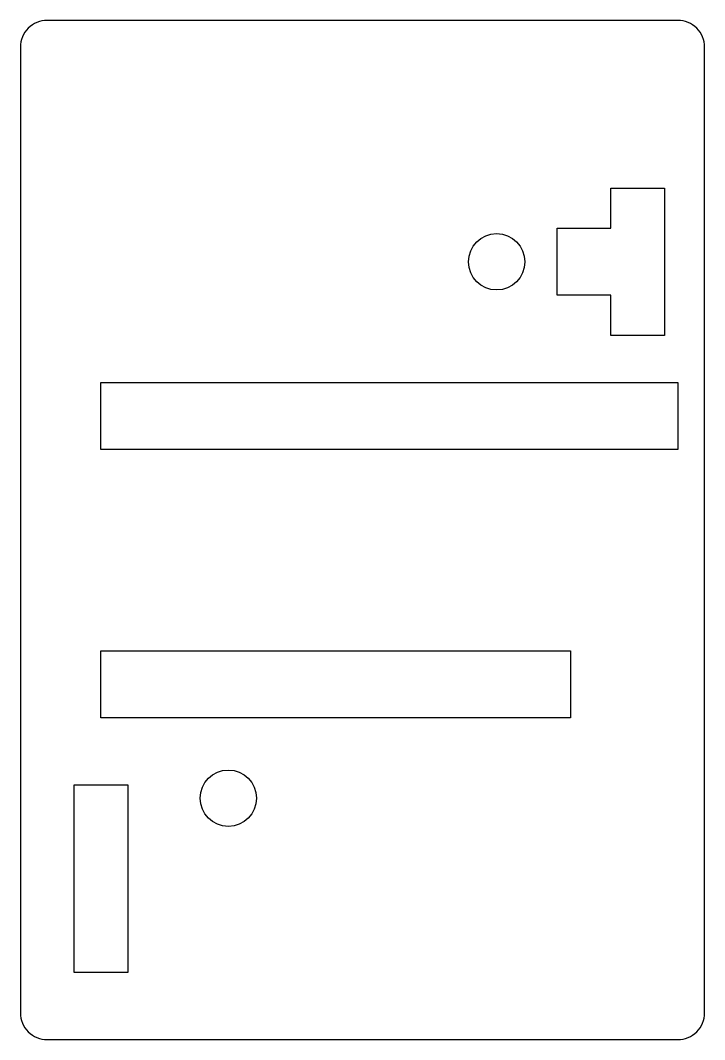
# Model space of a CAD drawing. Header units: millimetres. Extents: x -25.5 to 25.5, y -38 to 38.
import ezdxf

# ---------------------------------------------------------------- set-up
doc = ezdxf.new("R2010")
doc.units = ezdxf.units.MM

msp = doc.modelspace()

# ---------------------------------------------------------------- linework, layer by layer
msp.add_lwpolyline([(-25.5, -36, 0.414214), (-23.5, -38), (23.5, -38, 0.414214), (25.5, -36), (25.5, 36, 0.414214), (23.5, 38), (-23.5, 38, 0.414214), (-25.5, 36)], format="xyb", close=True)
for points in [[(18.5, 17.5), (14.5, 17.5), (14.5, 22.5), (18.5, 22.5), (18.5, 25.5), (22.5, 25.5), (22.5, 14.5), (18.5, 14.5)], [(23.5, 11), (23.5, 6), (-19.5, 6), (-19.5, 11)], [(15.5, -9), (15.5, -14), (-19.5, -14), (-19.5, -9)], [(-17.5, -19), (-17.5, -33), (-21.5, -33), (-21.5, -19)]]:
    msp.add_lwpolyline(points, close=True)
for centre in [(10, 20), (-10, -20)]:
    msp.add_circle(centre, 2.1)

doc.saveas('drawing.dxf')
